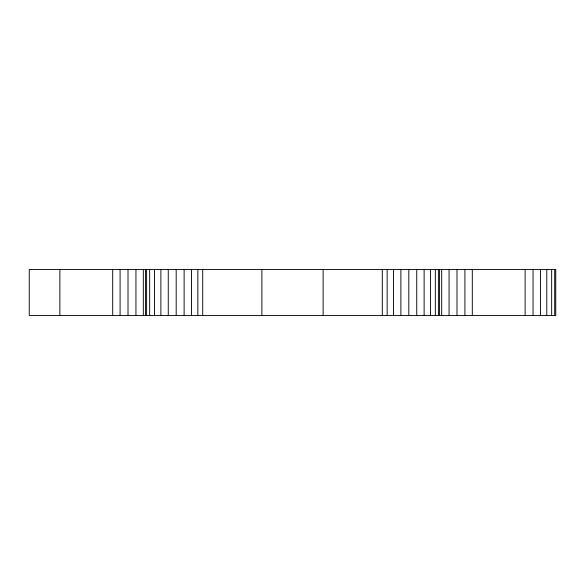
<?xml version="1.0" encoding="UTF-8"?>
<svg xmlns="http://www.w3.org/2000/svg" width="585" height="585" viewBox="0 0 585 585"><rect width="100%" height="100%" fill="white"/><g stroke="black" fill="none" stroke-linecap="round" stroke-linejoin="round"><path stroke-width="0.88" d="M554.704 269.546L554.704 315.454M551.648 269.546L551.648 315.454M546.778 269.546L546.778 315.454M540.438 269.546L540.438 315.454M533.052 269.546L533.052 315.454M525.125 269.546L525.125 315.454M472.3 269.546L472.3 315.454M464.914 269.546L464.914 315.454M456.987 269.546L456.987 315.454M449.061 269.546L449.061 315.454M441.675 269.546L441.675 315.454M439.437 269.546L439.437 315.454M438.392 269.546L438.392 315.454M435.335 269.546L435.335 315.454M430.465 269.546L430.465 315.454M424.125 269.546L424.125 315.454M416.739 269.546L416.739 315.454M408.813 269.546L408.813 315.454M400.886 269.546L400.886 315.454M393.5 269.546L393.5 315.454M387.153 269.546L387.153 315.454M382.29 269.546L382.29 315.454M323.125 269.546L323.125 315.454M261.875 269.546L261.875 315.454M202.71 269.546L202.71 315.454M197.847 269.546L197.847 315.454M191.5 269.546L191.5 315.454M184.114 269.546L184.114 315.454M176.187 269.546L176.187 315.454M168.261 269.546L168.261 315.454M160.875 269.546L160.875 315.454M154.535 269.546L154.535 315.454M149.665 269.546L149.665 315.454M146.608 269.546L146.608 315.454M145.563 269.546L145.563 315.454M143.325 269.546L143.325 315.454M135.939 269.546L135.939 315.454M128.013 269.546L128.013 315.454M120.086 269.546L120.086 315.454M112.7 269.546L112.7 315.454M59.875 269.546L59.875 315.454M555.75 269.546L29.25 269.546L29.25 315.454L555.75 315.454L555.75 269.546"/></g></svg>
